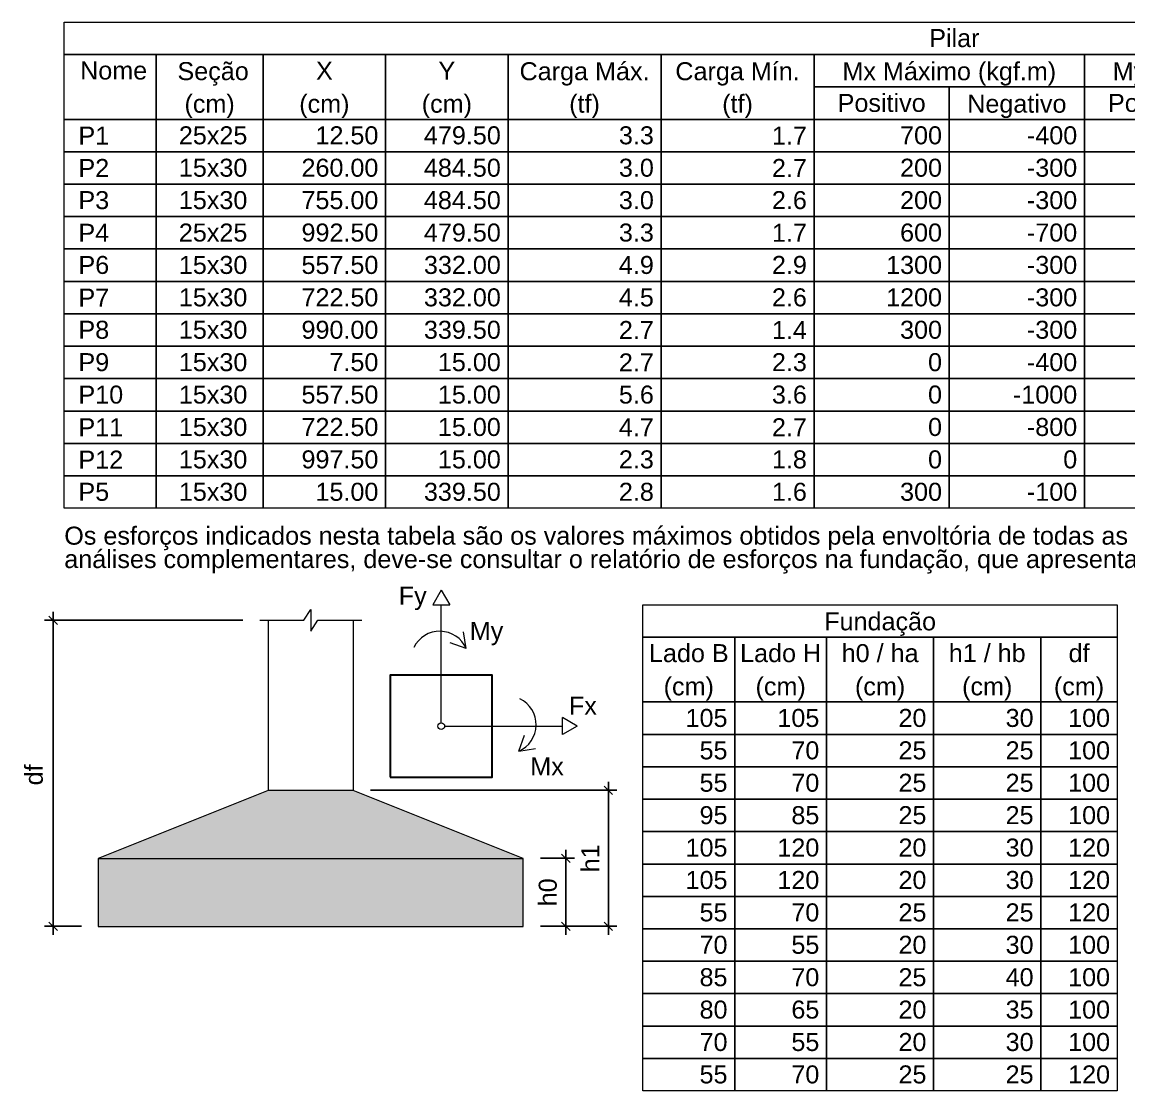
# Model space of a CAD drawing. Header units: inches. Extents: x -52 to 802, y -168 to 85.
# Drawn here: x 51.26 to 64.28, y 50.47 to 63.05 of the extents above; entities that cross this region are included whole.
import ezdxf

# ---------------------------------------------------------------- set-up
doc = ezdxf.new("R2010")
doc.units = ezdxf.units.IN
doc.header["$MEASUREMENT"] = 0
for name, color, linetype, lineweight in [('LC-Cotas', 7, 'Continuous', 5), ('LC-Hachuras das sapatas', 43, 'Continuous', 5), ('LC-Seção das fundações', 7, 'Continuous', 5), ('LC-Seção dos pilares', 4, 'Continuous', 30), ('LC-Tabelas', 1, 'Continuous', 20), ('LC-Textos', 3, 'Continuous', 20), ('LC-Textos das tabelas', 5, 'Continuous', 5)]:
    doc.layers.add(name, color=color, linetype=linetype, lineweight=lineweight)
doc.styles.add('Arial', font='arial.ttf')
doc.styles.get("Standard").update_dxf_attribs({"font": 'arial.ttf'})
doc.dimstyles.new('UM_1.000000', dxfattribs={"dimtxt": 0.18, "dimasz": 0.1, "dimexe": 0.1, "dimexo": 0.2, "dimgap": 0, "dimtad": 1, "dimtih": 1, "dimtoh": 1, "dimdec": 1, "dimzin": 0, "dimdsep": 46, "dimtxsty": 'Standard', "dimcen": 0.09, "dimdle": 0.1, "dimadec": 1, "dimazin": 2, "dimtfac": 1, "dimtdec": 4, "dimtofl": 0, "dimtmove": 0, "dimatfit": 3, "dimfxl": 1, "dimtolj": 1, "dimarcsym": 0})

# ---------------------------------------------------------------- blocks, each defined once
blk = doc.blocks.new('_Oblique')
at = {"color": 0, "linetype": 'ByBlock', "lineweight": -2}
blk.add_line((-0.5, -0.5), (0.5, 0.5), dxfattribs=at)
blk = doc.blocks.new('*D268')
at = {"layer": 'Defpoints', "color": 0, "transparency": 16777216}
for p in [(51.625, 56.009), (54.057, 56.009), (52.157, 52.409)]:
    blk.add_point(p, dxfattribs=at)
at = {"layer": 'LC-Cotas', "color": 0, "lineweight": -2, "transparency": 16777216}
for p, q in [((53.857, 56.009), (51.525, 56.009)), ((51.625, 52.309), (51.625, 56.109)), ((51.957, 52.409), (51.525, 52.409))]:
    blk.add_line(p, q, dxfattribs=at)
at = {"layer": 'LC-Cotas', "color": 0, "lineweight": -2, "transparency": 16777216, "xscale": 0.1, "yscale": 0.1, "zscale": 0.1}
for p, rotation in [((51.625, 56.009), 90), ((51.625, 52.409), 270)]:
    blk.add_blockref('_Oblique', p, dxfattribs=dict(at, rotation=rotation))
at = {"layer": 'LC-Cotas', "transparency": 16777216, "insert": (51.399, 54.19), "char_height": 0.2118, "attachment_point": 5, "rotation": 90, "style": 'Arial'}
blk.add_mtext('\\A1;df', dxfattribs=at)
blk = doc.blocks.new('*D269')
at = {"layer": 'Defpoints', "color": 0, "transparency": 16777216}
for p in [(57.157, 53.209), (57.657, 53.209), (57.157, 52.409)]:
    blk.add_point(p, dxfattribs=at)
at = {"layer": 'LC-Cotas', "color": 0, "lineweight": -2, "transparency": 16777216}
for p, q in [((57.657, 52.309), (57.657, 53.309)), ((57.357, 53.209), (57.757, 53.209)), ((57.357, 52.409), (57.757, 52.409))]:
    blk.add_line(p, q, dxfattribs=at)
at = {"layer": 'LC-Cotas', "color": 0, "lineweight": -2, "transparency": 16777216, "xscale": 0.1, "yscale": 0.1, "zscale": 0.1}
for p, rotation in [((57.657, 53.209), 90), ((57.657, 52.409), 270)]:
    blk.add_blockref('_Oblique', p, dxfattribs=dict(at, rotation=rotation))
at = {"layer": 'LC-Cotas', "transparency": 16777216, "insert": (57.445, 52.809), "char_height": 0.2118, "attachment_point": 5, "rotation": 90, "style": 'Arial'}
blk.add_mtext('\\A1;h0', dxfattribs=at)
blk = doc.blocks.new('*D270')
at = {"layer": 'Defpoints', "color": 0, "transparency": 16777216}
for p in [(55.157, 54.009), (58.157, 54.009), (57.157, 52.409)]:
    blk.add_point(p, dxfattribs=at)
at = {"layer": 'LC-Cotas', "color": 0, "lineweight": -2, "transparency": 16777216}
for p, q in [((58.157, 52.309), (58.157, 54.109)), ((55.357, 54.009), (58.257, 54.009)), ((57.357, 52.409), (58.257, 52.409))]:
    blk.add_line(p, q, dxfattribs=at)
at = {"layer": 'LC-Cotas', "color": 0, "lineweight": -2, "transparency": 16777216, "xscale": 0.1, "yscale": 0.1, "zscale": 0.1}
for p, rotation in [((58.157, 54.009), 90), ((58.157, 52.409), 270)]:
    blk.add_blockref('_Oblique', p, dxfattribs=dict(at, rotation=rotation))
at = {"layer": 'LC-Cotas', "transparency": 16777216, "insert": (57.945, 53.209), "char_height": 0.2118, "attachment_point": 5, "rotation": 90, "style": 'Arial'}
blk.add_mtext('\\A1;h1', dxfattribs=at)

msp = doc.modelspace()

# ---------------------------------------------------------------- hatches: boundary and pattern name
at = {"layer": 'LC-Hachuras das sapatas', "linetype": 'Continuous'}
msp.add_hatch(color=256, dxfattribs=at).paths.add_polyline_path([(52.1566, 52.4086), (57.1566, 52.4086), (57.1566, 53.2086), (55.1566, 54.0086), (54.1566, 54.0086), (52.1566, 53.2086), (52.1566, 52.4086)])

# ---------------------------------------------------------------- linework, layer by layer
at = {"layer": 'LC-Cotas'}
for p, q in [((56.1905, 56.3635), (56.0905, 56.1905)), ((56.1905, 56.3635), (56.2905, 56.1905)), ((56.0905, 56.1905), (56.2905, 56.1905)), ((56.1905, 55.3635), (56.1905, 56.1905)), ((56.4855, 55.6765), (56.4515, 55.8735)), ((56.4855, 55.6765), (56.2975, 55.7445)), ((56.1905, 54.8035), (56.1905, 55.3635)), ((57.7905, 54.7635), (57.6175, 54.8635)), ((57.6175, 54.6635), (57.6175, 54.8635)), ((56.2305, 54.7635), (56.7905, 54.7635)), ((56.7905, 54.7635), (57.6175, 54.7635)), ((57.7905, 54.7635), (57.6175, 54.6635)), ((57.1035, 54.4685), (57.1715, 54.6565)), ((57.1035, 54.4685), (57.3005, 54.5025))]:
    msp.add_line(p, q, dxfattribs=at)
msp.add_circle((56.1905, 54.7635), 0.04, dxfattribs=at)
for centre, start, end in [((56.1735, 55.5385), 23.81409, 153.81711), ((56.9655, 54.7805), 293.81409, 63.81711)]:
    msp.add_arc(centre, 0.341, start, end, dxfattribs=at)
at = {"layer": 'LC-Seção das fundações'}
for p, q in [((54.1566, 56.0086), (54.1566, 54.0086)), ((55.1566, 56.0086), (55.1566, 54.0086)), ((52.1566, 53.2086), (57.1566, 53.2086))]:
    msp.add_line(p, q, dxfattribs=at)
msp.add_lwpolyline([(54.0566, 56.0086), (54.5726, 56.0086), (54.6566, 56.1346), (54.6566, 55.8826), (54.7406, 56.0086), (55.2566, 56.0086)], dxfattribs=at)
msp.add_lwpolyline([(52.1566, 52.4086), (57.1566, 52.4086), (57.1566, 53.2086), (55.1566, 54.0086), (54.1566, 54.0086), (52.1566, 53.2086), (52.1566, 52.4086)], close=True, dxfattribs=at)
at = {"layer": 'LC-Seção dos pilares'}
msp.add_lwpolyline([(55.5905, 54.1635), (56.7905, 54.1635), (56.7905, 55.3635), (55.5905, 55.3635), (55.5905, 54.1635)], close=True, dxfattribs=at)
at = {"layer": 'LC-Tabelas'}
for points in [[(51.7557, 62.6645), (51.7557, 63.0457), (72.6991, 63.0457), (72.6991, 62.6645), (51.7557, 62.6645)], [(51.7557, 61.902), (51.7557, 62.6645), (52.8359, 62.6645), (52.8359, 61.902), (51.7557, 61.902)], [(52.8359, 61.902), (52.8359, 62.6645), (54.0961, 62.6645), (54.0961, 61.902), (52.8359, 61.902)], [(54.0961, 61.902), (54.0961, 62.6645), (55.5364, 62.6645), (55.5364, 61.902), (54.0961, 61.902)], [(55.5364, 61.902), (55.5364, 62.6645), (56.9766, 62.6645), (56.9766, 61.902), (55.5364, 61.902)], [(56.9766, 61.902), (56.9766, 62.6645), (58.7769, 62.6645), (58.7769, 61.902), (56.9766, 61.902)], [(58.7769, 61.902), (58.7769, 62.6645), (60.5772, 62.6645), (60.5772, 61.902), (58.7769, 61.902)], [(60.5772, 62.2832), (60.5772, 62.6645), (63.7577, 62.6645), (63.7577, 62.2832), (60.5772, 62.2832)], [(63.7577, 62.2832), (63.7577, 62.6645), (66.9382, 62.6645), (66.9382, 62.2832), (63.7577, 62.2832)], [(60.5772, 61.902), (60.5772, 62.2832), (62.1674, 62.2832), (62.1674, 61.902), (60.5772, 61.902)], [(62.1674, 61.902), (62.1674, 62.2832), (63.7577, 62.2832), (63.7577, 61.902), (62.1674, 61.902)], [(63.7577, 61.902), (63.7577, 62.2832), (65.3479, 62.2832), (65.3479, 61.902), (63.7577, 61.902)], [(51.7557, 61.5207), (51.7557, 61.902), (52.8359, 61.902), (52.8359, 61.5207), (51.7557, 61.5207)], [(52.8359, 61.5207), (52.8359, 61.902), (54.0961, 61.902), (54.0961, 61.5207), (52.8359, 61.5207)], [(54.0961, 61.5207), (54.0961, 61.902), (55.5364, 61.902), (55.5364, 61.5207), (54.0961, 61.5207)], [(55.5364, 61.5207), (55.5364, 61.902), (56.9766, 61.902), (56.9766, 61.5207), (55.5364, 61.5207)], [(56.9766, 61.5207), (56.9766, 61.902), (58.7769, 61.902), (58.7769, 61.5207), (56.9766, 61.5207)], [(58.7769, 61.5207), (58.7769, 61.902), (60.5772, 61.902), (60.5772, 61.5207), (58.7769, 61.5207)], [(60.5772, 61.5207), (60.5772, 61.902), (62.1674, 61.902), (62.1674, 61.5207), (60.5772, 61.5207)], [(62.1674, 61.5207), (62.1674, 61.902), (63.7577, 61.902), (63.7577, 61.5207), (62.1674, 61.5207)], [(63.7577, 61.5207), (63.7577, 61.902), (65.3479, 61.902), (65.3479, 61.5207), (63.7577, 61.5207)], [(51.7557, 61.1395), (51.7557, 61.5207), (52.8359, 61.5207), (52.8359, 61.1395), (51.7557, 61.1395)], [(52.8359, 61.1395), (52.8359, 61.5207), (54.0961, 61.5207), (54.0961, 61.1395), (52.8359, 61.1395)], [(54.0961, 61.1395), (54.0961, 61.5207), (55.5364, 61.5207), (55.5364, 61.1395), (54.0961, 61.1395)], [(55.5364, 61.1395), (55.5364, 61.5207), (56.9766, 61.5207), (56.9766, 61.1395), (55.5364, 61.1395)], [(56.9766, 61.1395), (56.9766, 61.5207), (58.7769, 61.5207), (58.7769, 61.1395), (56.9766, 61.1395)], [(58.7769, 61.1395), (58.7769, 61.5207), (60.5772, 61.5207), (60.5772, 61.1395), (58.7769, 61.1395)], [(60.5772, 61.1395), (60.5772, 61.5207), (62.1674, 61.5207), (62.1674, 61.1395), (60.5772, 61.1395)], [(62.1674, 61.1395), (62.1674, 61.5207), (63.7577, 61.5207), (63.7577, 61.1395), (62.1674, 61.1395)], [(63.7577, 61.1395), (63.7577, 61.5207), (65.3479, 61.5207), (65.3479, 61.1395), (63.7577, 61.1395)], [(51.7557, 60.7583), (51.7557, 61.1395), (52.8359, 61.1395), (52.8359, 60.7583), (51.7557, 60.7583)], [(52.8359, 60.7583), (52.8359, 61.1395), (54.0961, 61.1395), (54.0961, 60.7583), (52.8359, 60.7583)], [(54.0961, 60.7583), (54.0961, 61.1395), (55.5364, 61.1395), (55.5364, 60.7583), (54.0961, 60.7583)], [(55.5364, 60.7583), (55.5364, 61.1395), (56.9766, 61.1395), (56.9766, 60.7583), (55.5364, 60.7583)], [(56.9766, 60.7583), (56.9766, 61.1395), (58.7769, 61.1395), (58.7769, 60.7583), (56.9766, 60.7583)], [(58.7769, 60.7583), (58.7769, 61.1395), (60.5772, 61.1395), (60.5772, 60.7583), (58.7769, 60.7583)], [(60.5772, 60.7583), (60.5772, 61.1395), (62.1674, 61.1395), (62.1674, 60.7583), (60.5772, 60.7583)], [(62.1674, 60.7583), (62.1674, 61.1395), (63.7577, 61.1395), (63.7577, 60.7583), (62.1674, 60.7583)], [(63.7577, 60.7583), (63.7577, 61.1395), (65.3479, 61.1395), (65.3479, 60.7583), (63.7577, 60.7583)], [(51.7557, 60.377), (51.7557, 60.7583), (52.8359, 60.7583), (52.8359, 60.377), (51.7557, 60.377)], [(52.8359, 60.377), (52.8359, 60.7583), (54.0961, 60.7583), (54.0961, 60.377), (52.8359, 60.377)], [(54.0961, 60.377), (54.0961, 60.7583), (55.5364, 60.7583), (55.5364, 60.377), (54.0961, 60.377)], [(55.5364, 60.377), (55.5364, 60.7583), (56.9766, 60.7583), (56.9766, 60.377), (55.5364, 60.377)], [(56.9766, 60.377), (56.9766, 60.7583), (58.7769, 60.7583), (58.7769, 60.377), (56.9766, 60.377)], [(58.7769, 60.377), (58.7769, 60.7583), (60.5772, 60.7583), (60.5772, 60.377), (58.7769, 60.377)], [(60.5772, 60.377), (60.5772, 60.7583), (62.1674, 60.7583), (62.1674, 60.377), (60.5772, 60.377)], [(62.1674, 60.377), (62.1674, 60.7583), (63.7577, 60.7583), (63.7577, 60.377), (62.1674, 60.377)], [(63.7577, 60.377), (63.7577, 60.7583), (65.3479, 60.7583), (65.3479, 60.377), (63.7577, 60.377)], [(51.7557, 59.9958), (51.7557, 60.377), (52.8359, 60.377), (52.8359, 59.9958), (51.7557, 59.9958)], [(52.8359, 59.9958), (52.8359, 60.377), (54.0961, 60.377), (54.0961, 59.9958), (52.8359, 59.9958)], [(54.0961, 59.9958), (54.0961, 60.377), (55.5364, 60.377), (55.5364, 59.9958), (54.0961, 59.9958)], [(55.5364, 59.9958), (55.5364, 60.377), (56.9766, 60.377), (56.9766, 59.9958), (55.5364, 59.9958)], [(56.9766, 59.9958), (56.9766, 60.377), (58.7769, 60.377), (58.7769, 59.9958), (56.9766, 59.9958)], [(58.7769, 59.9958), (58.7769, 60.377), (60.5772, 60.377), (60.5772, 59.9958), (58.7769, 59.9958)], [(60.5772, 59.9958), (60.5772, 60.377), (62.1674, 60.377), (62.1674, 59.9958), (60.5772, 59.9958)], [(62.1674, 59.9958), (62.1674, 60.377), (63.7577, 60.377), (63.7577, 59.9958), (62.1674, 59.9958)], [(63.7577, 59.9958), (63.7577, 60.377), (65.3479, 60.377), (65.3479, 59.9958), (63.7577, 59.9958)], [(51.7557, 59.6145), (51.7557, 59.9958), (52.8359, 59.9958), (52.8359, 59.6145), (51.7557, 59.6145)], [(52.8359, 59.6145), (52.8359, 59.9958), (54.0961, 59.9958), (54.0961, 59.6145), (52.8359, 59.6145)], [(54.0961, 59.6145), (54.0961, 59.9958), (55.5364, 59.9958), (55.5364, 59.6145), (54.0961, 59.6145)], [(55.5364, 59.6145), (55.5364, 59.9958), (56.9766, 59.9958), (56.9766, 59.6145), (55.5364, 59.6145)], [(56.9766, 59.6145), (56.9766, 59.9958), (58.7769, 59.9958), (58.7769, 59.6145), (56.9766, 59.6145)], [(58.7769, 59.6145), (58.7769, 59.9958), (60.5772, 59.9958), (60.5772, 59.6145), (58.7769, 59.6145)], [(60.5772, 59.6145), (60.5772, 59.9958), (62.1674, 59.9958), (62.1674, 59.6145), (60.5772, 59.6145)], [(62.1674, 59.6145), (62.1674, 59.9958), (63.7577, 59.9958), (63.7577, 59.6145), (62.1674, 59.6145)], [(63.7577, 59.6145), (63.7577, 59.9958), (65.3479, 59.9958), (65.3479, 59.6145), (63.7577, 59.6145)], [(51.7557, 59.2333), (51.7557, 59.6145), (52.8359, 59.6145), (52.8359, 59.2333), (51.7557, 59.2333)], [(52.8359, 59.2333), (52.8359, 59.6145), (54.0961, 59.6145), (54.0961, 59.2333), (52.8359, 59.2333)], [(54.0961, 59.2333), (54.0961, 59.6145), (55.5364, 59.6145), (55.5364, 59.2333), (54.0961, 59.2333)], [(55.5364, 59.2333), (55.5364, 59.6145), (56.9766, 59.6145), (56.9766, 59.2333), (55.5364, 59.2333)], [(56.9766, 59.2333), (56.9766, 59.6145), (58.7769, 59.6145), (58.7769, 59.2333), (56.9766, 59.2333)], [(58.7769, 59.2333), (58.7769, 59.6145), (60.5772, 59.6145), (60.5772, 59.2333), (58.7769, 59.2333)], [(60.5772, 59.2333), (60.5772, 59.6145), (62.1674, 59.6145), (62.1674, 59.2333), (60.5772, 59.2333)], [(62.1674, 59.2333), (62.1674, 59.6145), (63.7577, 59.6145), (63.7577, 59.2333), (62.1674, 59.2333)], [(63.7577, 59.2333), (63.7577, 59.6145), (65.3479, 59.6145), (65.3479, 59.2333), (63.7577, 59.2333)], [(51.7557, 58.8521), (51.7557, 59.2333), (52.8359, 59.2333), (52.8359, 58.8521), (51.7557, 58.8521)], [(52.8359, 58.8521), (52.8359, 59.2333), (54.0961, 59.2333), (54.0961, 58.8521), (52.8359, 58.8521)], [(54.0961, 58.8521), (54.0961, 59.2333), (55.5364, 59.2333), (55.5364, 58.8521), (54.0961, 58.8521)], [(55.5364, 58.8521), (55.5364, 59.2333), (56.9766, 59.2333), (56.9766, 58.8521), (55.5364, 58.8521)], [(56.9766, 58.8521), (56.9766, 59.2333), (58.7769, 59.2333), (58.7769, 58.8521), (56.9766, 58.8521)], [(58.7769, 58.8521), (58.7769, 59.2333), (60.5772, 59.2333), (60.5772, 58.8521), (58.7769, 58.8521)], [(60.5772, 58.8521), (60.5772, 59.2333), (62.1674, 59.2333), (62.1674, 58.8521), (60.5772, 58.8521)], [(62.1674, 58.8521), (62.1674, 59.2333), (63.7577, 59.2333), (63.7577, 58.8521), (62.1674, 58.8521)], [(63.7577, 58.8521), (63.7577, 59.2333), (65.3479, 59.2333), (65.3479, 58.8521), (63.7577, 58.8521)], [(51.7557, 58.4708), (51.7557, 58.8521), (52.8359, 58.8521), (52.8359, 58.4708), (51.7557, 58.4708)], [(52.8359, 58.4708), (52.8359, 58.8521), (54.0961, 58.8521), (54.0961, 58.4708), (52.8359, 58.4708)], [(54.0961, 58.4708), (54.0961, 58.8521), (55.5364, 58.8521), (55.5364, 58.4708), (54.0961, 58.4708)], [(55.5364, 58.4708), (55.5364, 58.8521), (56.9766, 58.8521), (56.9766, 58.4708), (55.5364, 58.4708)], [(56.9766, 58.4708), (56.9766, 58.8521), (58.7769, 58.8521), (58.7769, 58.4708), (56.9766, 58.4708)], [(58.7769, 58.4708), (58.7769, 58.8521), (60.5772, 58.8521), (60.5772, 58.4708), (58.7769, 58.4708)], [(60.5772, 58.4708), (60.5772, 58.8521), (62.1674, 58.8521), (62.1674, 58.4708), (60.5772, 58.4708)], [(62.1674, 58.4708), (62.1674, 58.8521), (63.7577, 58.8521), (63.7577, 58.4708), (62.1674, 58.4708)], [(63.7577, 58.4708), (63.7577, 58.8521), (65.3479, 58.8521), (65.3479, 58.4708), (63.7577, 58.4708)], [(51.7557, 58.0896), (51.7557, 58.4708), (52.8359, 58.4708), (52.8359, 58.0896), (51.7557, 58.0896)], [(52.8359, 58.0896), (52.8359, 58.4708), (54.0961, 58.4708), (54.0961, 58.0896), (52.8359, 58.0896)], [(54.0961, 58.0896), (54.0961, 58.4708), (55.5364, 58.4708), (55.5364, 58.0896), (54.0961, 58.0896)], [(55.5364, 58.0896), (55.5364, 58.4708), (56.9766, 58.4708), (56.9766, 58.0896), (55.5364, 58.0896)], [(56.9766, 58.0896), (56.9766, 58.4708), (58.7769, 58.4708), (58.7769, 58.0896), (56.9766, 58.0896)], [(58.7769, 58.0896), (58.7769, 58.4708), (60.5772, 58.4708), (60.5772, 58.0896), (58.7769, 58.0896)], [(60.5772, 58.0896), (60.5772, 58.4708), (62.1674, 58.4708), (62.1674, 58.0896), (60.5772, 58.0896)], [(62.1674, 58.0896), (62.1674, 58.4708), (63.7577, 58.4708), (63.7577, 58.0896), (62.1674, 58.0896)], [(63.7577, 58.0896), (63.7577, 58.4708), (65.3479, 58.4708), (65.3479, 58.0896), (63.7577, 58.0896)], [(51.7557, 57.7083), (51.7557, 58.0896), (52.8359, 58.0896), (52.8359, 57.7083), (51.7557, 57.7083)], [(52.8359, 57.7083), (52.8359, 58.0896), (54.0961, 58.0896), (54.0961, 57.7083), (52.8359, 57.7083)], [(54.0961, 57.7083), (54.0961, 58.0896), (55.5364, 58.0896), (55.5364, 57.7083), (54.0961, 57.7083)], [(55.5364, 57.7083), (55.5364, 58.0896), (56.9766, 58.0896), (56.9766, 57.7083), (55.5364, 57.7083)], [(56.9766, 57.7083), (56.9766, 58.0896), (58.7769, 58.0896), (58.7769, 57.7083), (56.9766, 57.7083)], [(58.7769, 57.7083), (58.7769, 58.0896), (60.5772, 58.0896), (60.5772, 57.7083), (58.7769, 57.7083)], [(60.5772, 57.7083), (60.5772, 58.0896), (62.1674, 58.0896), (62.1674, 57.7083), (60.5772, 57.7083)], [(62.1674, 57.7083), (62.1674, 58.0896), (63.7577, 58.0896), (63.7577, 57.7083), (62.1674, 57.7083)], [(63.7577, 57.7083), (63.7577, 58.0896), (65.3479, 58.0896), (65.3479, 57.7083), (63.7577, 57.7083)], [(51.7557, 57.3271), (51.7557, 57.7083), (52.8359, 57.7083), (52.8359, 57.3271), (51.7557, 57.3271)], [(52.8359, 57.3271), (52.8359, 57.7083), (54.0961, 57.7083), (54.0961, 57.3271), (52.8359, 57.3271)], [(54.0961, 57.3271), (54.0961, 57.7083), (55.5364, 57.7083), (55.5364, 57.3271), (54.0961, 57.3271)], [(55.5364, 57.3271), (55.5364, 57.7083), (56.9766, 57.7083), (56.9766, 57.3271), (55.5364, 57.3271)], [(56.9766, 57.3271), (56.9766, 57.7083), (58.7769, 57.7083), (58.7769, 57.3271), (56.9766, 57.3271)], [(58.7769, 57.3271), (58.7769, 57.7083), (60.5772, 57.7083), (60.5772, 57.3271), (58.7769, 57.3271)], [(60.5772, 57.3271), (60.5772, 57.7083), (62.1674, 57.7083), (62.1674, 57.3271), (60.5772, 57.3271)], [(62.1674, 57.3271), (62.1674, 57.7083), (63.7577, 57.7083), (63.7577, 57.3271), (62.1674, 57.3271)], [(63.7577, 57.3271), (63.7577, 57.7083), (65.3479, 57.7083), (65.3479, 57.3271), (63.7577, 57.3271)], [(58.5635, 55.8105), (58.5635, 56.1918), (64.1444, 56.1918), (64.1444, 55.8105), (58.5635, 55.8105)], [(58.5635, 55.0481), (58.5635, 55.8105), (59.6437, 55.8105), (59.6437, 55.0481), (58.5635, 55.0481)], [(59.6437, 55.0481), (59.6437, 55.8105), (60.7238, 55.8105), (60.7238, 55.0481), (59.6437, 55.0481)], [(60.7238, 55.0481), (60.7238, 55.8105), (61.9841, 55.8105), (61.9841, 55.0481), (60.7238, 55.0481)], [(61.9841, 55.0481), (61.9841, 55.8105), (63.2443, 55.8105), (63.2443, 55.0481), (61.9841, 55.0481)], [(63.2443, 55.0481), (63.2443, 55.8105), (64.1444, 55.8105), (64.1444, 55.0481), (63.2443, 55.0481)], [(58.5635, 54.6668), (58.5635, 55.0481), (59.6437, 55.0481), (59.6437, 54.6668), (58.5635, 54.6668)], [(59.6437, 54.6668), (59.6437, 55.0481), (60.7238, 55.0481), (60.7238, 54.6668), (59.6437, 54.6668)], [(60.7238, 54.6668), (60.7238, 55.0481), (61.9841, 55.0481), (61.9841, 54.6668), (60.7238, 54.6668)], [(61.9841, 54.6668), (61.9841, 55.0481), (63.2443, 55.0481), (63.2443, 54.6668), (61.9841, 54.6668)], [(63.2443, 54.6668), (63.2443, 55.0481), (64.1444, 55.0481), (64.1444, 54.6668), (63.2443, 54.6668)], [(58.5635, 54.2856), (58.5635, 54.6668), (59.6437, 54.6668), (59.6437, 54.2856), (58.5635, 54.2856)], [(59.6437, 54.2856), (59.6437, 54.6668), (60.7238, 54.6668), (60.7238, 54.2856), (59.6437, 54.2856)], [(60.7238, 54.2856), (60.7238, 54.6668), (61.9841, 54.6668), (61.9841, 54.2856), (60.7238, 54.2856)], [(61.9841, 54.2856), (61.9841, 54.6668), (63.2443, 54.6668), (63.2443, 54.2856), (61.9841, 54.2856)], [(63.2443, 54.2856), (63.2443, 54.6668), (64.1444, 54.6668), (64.1444, 54.2856), (63.2443, 54.2856)], [(58.5635, 53.9043), (58.5635, 54.2856), (59.6437, 54.2856), (59.6437, 53.9043), (58.5635, 53.9043)], [(59.6437, 53.9043), (59.6437, 54.2856), (60.7238, 54.2856), (60.7238, 53.9043), (59.6437, 53.9043)], [(60.7238, 53.9043), (60.7238, 54.2856), (61.9841, 54.2856), (61.9841, 53.9043), (60.7238, 53.9043)], [(61.9841, 53.9043), (61.9841, 54.2856), (63.2443, 54.2856), (63.2443, 53.9043), (61.9841, 53.9043)], [(63.2443, 53.9043), (63.2443, 54.2856), (64.1444, 54.2856), (64.1444, 53.9043), (63.2443, 53.9043)], [(58.5635, 53.5231), (58.5635, 53.9043), (59.6437, 53.9043), (59.6437, 53.5231), (58.5635, 53.5231)], [(59.6437, 53.5231), (59.6437, 53.9043), (60.7238, 53.9043), (60.7238, 53.5231), (59.6437, 53.5231)], [(60.7238, 53.5231), (60.7238, 53.9043), (61.9841, 53.9043), (61.9841, 53.5231), (60.7238, 53.5231)], [(61.9841, 53.5231), (61.9841, 53.9043), (63.2443, 53.9043), (63.2443, 53.5231), (61.9841, 53.5231)], [(63.2443, 53.5231), (63.2443, 53.9043), (64.1444, 53.9043), (64.1444, 53.5231), (63.2443, 53.5231)], [(58.5635, 53.1419), (58.5635, 53.5231), (59.6437, 53.5231), (59.6437, 53.1419), (58.5635, 53.1419)], [(59.6437, 53.1419), (59.6437, 53.5231), (60.7238, 53.5231), (60.7238, 53.1419), (59.6437, 53.1419)], [(60.7238, 53.1419), (60.7238, 53.5231), (61.9841, 53.5231), (61.9841, 53.1419), (60.7238, 53.1419)], [(61.9841, 53.1419), (61.9841, 53.5231), (63.2443, 53.5231), (63.2443, 53.1419), (61.9841, 53.1419)], [(63.2443, 53.1419), (63.2443, 53.5231), (64.1444, 53.5231), (64.1444, 53.1419), (63.2443, 53.1419)], [(58.5635, 52.7606), (58.5635, 53.1419), (59.6437, 53.1419), (59.6437, 52.7606), (58.5635, 52.7606)], [(59.6437, 52.7606), (59.6437, 53.1419), (60.7238, 53.1419), (60.7238, 52.7606), (59.6437, 52.7606)], [(60.7238, 52.7606), (60.7238, 53.1419), (61.9841, 53.1419), (61.9841, 52.7606), (60.7238, 52.7606)], [(61.9841, 52.7606), (61.9841, 53.1419), (63.2443, 53.1419), (63.2443, 52.7606), (61.9841, 52.7606)], [(63.2443, 52.7606), (63.2443, 53.1419), (64.1444, 53.1419), (64.1444, 52.7606), (63.2443, 52.7606)], [(58.5635, 52.3794), (58.5635, 52.7606), (59.6437, 52.7606), (59.6437, 52.3794), (58.5635, 52.3794)], [(59.6437, 52.3794), (59.6437, 52.7606), (60.7238, 52.7606), (60.7238, 52.3794), (59.6437, 52.3794)], [(60.7238, 52.3794), (60.7238, 52.7606), (61.9841, 52.7606), (61.9841, 52.3794), (60.7238, 52.3794)], [(61.9841, 52.3794), (61.9841, 52.7606), (63.2443, 52.7606), (63.2443, 52.3794), (61.9841, 52.3794)], [(63.2443, 52.3794), (63.2443, 52.7606), (64.1444, 52.7606), (64.1444, 52.3794), (63.2443, 52.3794)], [(58.5635, 51.9981), (58.5635, 52.3794), (59.6437, 52.3794), (59.6437, 51.9981), (58.5635, 51.9981)], [(59.6437, 51.9981), (59.6437, 52.3794), (60.7238, 52.3794), (60.7238, 51.9981), (59.6437, 51.9981)], [(60.7238, 51.9981), (60.7238, 52.3794), (61.9841, 52.3794), (61.9841, 51.9981), (60.7238, 51.9981)], [(61.9841, 51.9981), (61.9841, 52.3794), (63.2443, 52.3794), (63.2443, 51.9981), (61.9841, 51.9981)], [(63.2443, 51.9981), (63.2443, 52.3794), (64.1444, 52.3794), (64.1444, 51.9981), (63.2443, 51.9981)], [(58.5635, 51.6169), (58.5635, 51.9981), (59.6437, 51.9981), (59.6437, 51.6169), (58.5635, 51.6169)], [(59.6437, 51.6169), (59.6437, 51.9981), (60.7238, 51.9981), (60.7238, 51.6169), (59.6437, 51.6169)], [(60.7238, 51.6169), (60.7238, 51.9981), (61.9841, 51.9981), (61.9841, 51.6169), (60.7238, 51.6169)], [(61.9841, 51.6169), (61.9841, 51.9981), (63.2443, 51.9981), (63.2443, 51.6169), (61.9841, 51.6169)], [(63.2443, 51.6169), (63.2443, 51.9981), (64.1444, 51.9981), (64.1444, 51.6169), (63.2443, 51.6169)], [(58.5635, 51.2357), (58.5635, 51.6169), (59.6437, 51.6169), (59.6437, 51.2357), (58.5635, 51.2357)], [(59.6437, 51.2357), (59.6437, 51.6169), (60.7238, 51.6169), (60.7238, 51.2357), (59.6437, 51.2357)], [(60.7238, 51.2357), (60.7238, 51.6169), (61.9841, 51.6169), (61.9841, 51.2357), (60.7238, 51.2357)], [(61.9841, 51.2357), (61.9841, 51.6169), (63.2443, 51.6169), (63.2443, 51.2357), (61.9841, 51.2357)], [(63.2443, 51.2357), (63.2443, 51.6169), (64.1444, 51.6169), (64.1444, 51.2357), (63.2443, 51.2357)], [(58.5635, 50.8544), (58.5635, 51.2357), (59.6437, 51.2357), (59.6437, 50.8544), (58.5635, 50.8544)], [(59.6437, 50.8544), (59.6437, 51.2357), (60.7238, 51.2357), (60.7238, 50.8544), (59.6437, 50.8544)], [(60.7238, 50.8544), (60.7238, 51.2357), (61.9841, 51.2357), (61.9841, 50.8544), (60.7238, 50.8544)], [(61.9841, 50.8544), (61.9841, 51.2357), (63.2443, 51.2357), (63.2443, 50.8544), (61.9841, 50.8544)], [(63.2443, 50.8544), (63.2443, 51.2357), (64.1444, 51.2357), (64.1444, 50.8544), (63.2443, 50.8544)], [(58.5635, 50.4732), (58.5635, 50.8544), (59.6437, 50.8544), (59.6437, 50.4732), (58.5635, 50.4732)], [(59.6437, 50.4732), (59.6437, 50.8544), (60.7238, 50.8544), (60.7238, 50.4732), (59.6437, 50.4732)], [(60.7238, 50.4732), (60.7238, 50.8544), (61.9841, 50.8544), (61.9841, 50.4732), (60.7238, 50.4732)], [(61.9841, 50.4732), (61.9841, 50.8544), (63.2443, 50.8544), (63.2443, 50.4732), (61.9841, 50.4732)], [(63.2443, 50.4732), (63.2443, 50.8544), (64.1444, 50.8544), (64.1444, 50.4732), (63.2443, 50.4732)]]:
    msp.add_lwpolyline(points, close=True, dxfattribs=at)

# ---------------------------------------------------------------- texts
at = {"layer": 'LC-Textos', "linetype": 'Continuous', "char_height": 0.2118, "attachment_point": 7, "line_spacing_factor": 0.798, "style": 'Arial'}
for s, insert, width in [('Fy', (55.6912, 56.1285), 0.658269), ('My', (56.5262, 55.7145), 0.791077), ('Fx', (57.6935, 54.8985), 0.652495), ('Mx', (57.2385, 54.1845), 0.785303)]:
    msp.add_mtext(s, dxfattribs=dict(at, insert=insert, width=width))
at = {"layer": 'LC-Textos das tabelas', "linetype": 'Continuous', "char_height": 0.2118, "line_spacing_factor": 0.798, "style": 'Arial'}
for s, insert, width, attachment_point in [('Pilar', (62.2274, 62.7492), 1.186844, 8), (' Nome ', (52.2958, 62.3679), 1.912219, 8), (' Seção ', (53.4658, 62.2984), 2.011871, 8), ('X', (54.8162, 62.3679), 0.395711, 8), ('Y', (56.2565, 62.3679), 0.395711, 8), ('Carga Máx.', (57.8768, 62.2984), 3.066328, 8), ('Carga Mín.', (59.6768, 62.2984), 2.934521, 8), ('Mx Máximo (kgf.m)', (62.1678, 62.2984), 5.042857, 8), ('My Máximo (kgf.m)', (65.3478, 62.2984), 5.042857, 8), ('(cm)', (53.4658, 61.9164), 1.185975, 8), ('(cm)', (54.8158, 61.9164), 1.185975, 8), ('(cm)', (56.2568, 61.9164), 1.185975, 8), ('(tf)', (57.8768, 61.9164), 0.724795, 8), ('(tf)', (59.6768, 61.9164), 0.724795, 8), ('Positivo', (61.3723, 61.9867), 2.07734, 8), ('Negativo', (62.9628, 61.9164), 2.341533, 8), ('Positivo', (64.5528, 61.9867), 2.07734, 8), (' P1 ', (51.8404, 61.6055), 1.055327, 7), (' 25x25 ', (53.466, 61.6055), 1.946112, 8), (' 12.50 ', (55.4516, 61.6055), 1.814305, 9), (' 479.50 ', (56.8919, 61.6055), 2.144257, 9), (' 3.3 ', (58.6922, 61.6055), 1.154399, 9), (' 1.7 ', (60.4925, 61.6055), 1.154399, 9), (' 700 ', (62.0827, 61.6055), 1.319521, 9), (' -400 ', (63.673, 61.6055), 1.517087, 9), (' P2 ', (51.8404, 61.2242), 1.055327, 7), (' 15x30 ', (53.466, 61.2242), 1.946112, 8), (' 260.00 ', (55.4516, 61.2242), 2.144257, 9), (' 484.50 ', (56.8919, 61.2242), 2.144257, 9), (' 3.0 ', (58.6922, 61.2242), 1.154399, 9), (' 2.7 ', (60.4925, 61.2242), 1.154399, 9), (' 200 ', (62.0827, 61.2242), 1.319521, 9), (' -300 ', (63.673, 61.2242), 1.517087, 9), (' P3 ', (51.8404, 60.843), 1.055327, 7), (' 15x30 ', (53.466, 60.843), 1.946112, 8), (' 755.00 ', (55.4516, 60.843), 2.144257, 9), (' 484.50 ', (56.8919, 60.843), 2.144257, 9), (' 3.0 ', (58.6922, 60.843), 1.154399, 9), (' 2.6 ', (60.4925, 60.843), 1.154399, 9), (' 200 ', (62.0827, 60.843), 1.319521, 9), (' -300 ', (63.673, 60.843), 1.517087, 9), (' 25x25 ', (53.466, 60.4617), 1.946112, 8), (' 992.50 ', (55.4516, 60.4617), 2.144257, 9), (' 479.50 ', (56.8919, 60.4617), 2.144257, 9), (' 3.3 ', (58.6922, 60.4617), 1.154399, 9), (' 600 ', (62.0827, 60.4617), 1.319521, 9), (' -700 ', (63.673, 60.4617), 1.517087, 9), (' P4 ', (51.8404, 60.4617), 1.055327, 7), (' 1.7 ', (60.4925, 60.4617), 1.154399, 9), (' P6 ', (51.8404, 60.0805), 1.055327, 7), (' 15x30 ', (53.466, 60.0805), 1.946112, 8), (' 557.50 ', (55.4516, 60.0805), 2.144257, 9), (' 332.00 ', (56.8919, 60.0805), 2.144257, 9), (' 4.9 ', (58.6922, 60.0805), 1.154399, 9), (' 2.9 ', (60.4925, 60.0805), 1.154399, 9), (' 1300 ', (62.0827, 60.0805), 1.649473, 9), (' -300 ', (63.673, 60.0805), 1.517087, 9), (' P7 ', (51.8404, 59.6993), 1.055327, 7), (' 15x30 ', (53.466, 59.6993), 1.946112, 8), (' 722.50 ', (55.4516, 59.6993), 2.144257, 9), (' 332.00 ', (56.8919, 59.6993), 2.144257, 9), (' 4.5 ', (58.6922, 59.6993), 1.154399, 9), (' 2.6 ', (60.4925, 59.6993), 1.154399, 9), (' 1200 ', (62.0827, 59.6993), 1.649473, 9), (' -300 ', (63.673, 59.6993), 1.517087, 9), (' P8 ', (51.8404, 59.318), 1.055327, 7), (' 15x30 ', (53.466, 59.318), 1.946112, 8), (' 990.00 ', (55.4516, 59.318), 2.144257, 9), (' 339.50 ', (56.8919, 59.318), 2.144257, 9), (' 2.7 ', (58.6922, 59.318), 1.154399, 9), (' 1.4 ', (60.4925, 59.318), 1.154399, 9), (' 300 ', (62.0827, 59.318), 1.319521, 9), (' -300 ', (63.673, 59.318), 1.517087, 9), (' P9 ', (51.8404, 58.9368), 1.055327, 7), (' 15x30 ', (53.466, 58.9368), 1.946112, 8), (' 7.50 ', (55.4516, 58.9368), 1.484352, 9), (' 15.00 ', (56.8919, 58.9368), 1.814305, 9), (' 2.7 ', (58.6922, 58.9368), 1.154399, 9), (' 2.3 ', (60.4925, 58.9368), 1.154399, 9), (' 0 ', (62.0827, 58.9368), 0.659615, 9), (' -400 ', (63.673, 58.9368), 1.517087, 9), (' P10 ', (51.8404, 58.5555), 1.055327, 7), (' 15x30 ', (53.466, 58.5555), 1.946112, 8), (' 557.50 ', (55.4516, 58.5555), 2.144257, 9), (' 15.00 ', (56.8919, 58.5555), 1.814305, 9), (' 5.6 ', (58.6922, 58.5555), 1.154399, 9), (' 3.6 ', (60.4925, 58.5555), 1.154399, 9), (' 0 ', (62.0827, 58.5555), 0.659615, 9), (' -1000 ', (63.673, 58.5555), 1.847039, 9), (' P11 ', (51.8404, 58.1743), 1.385279, 7), (' 15x30 ', (53.466, 58.1743), 1.946112, 8), (' 722.50 ', (55.4516, 58.1743), 2.144257, 9), (' 15.00 ', (56.8919, 58.1743), 1.814305, 9), (' 4.7 ', (58.6922, 58.1743), 1.154399, 9), (' 2.7 ', (60.4925, 58.1743), 1.154399, 9), (' 0 ', (62.0827, 58.1743), 0.659615, 9), (' -800 ', (63.673, 58.1743), 1.517087, 9), (' P12 ', (51.8404, 57.7931), 1.385279, 7), (' 15x30 ', (53.466, 57.7931), 1.946112, 8), (' 997.50 ', (55.4516, 57.7931), 2.144257, 9), (' 15.00 ', (56.8919, 57.7931), 1.814305, 9), (' 2.3 ', (58.6922, 57.7931), 1.154399, 9), (' 1.8 ', (60.4925, 57.7931), 1.154399, 9), (' 0 ', (62.0827, 57.7931), 0.659615, 9), (' 0 ', (63.673, 57.7931), 0.659615, 9), (' P5 ', (51.8404, 57.4118), 1.451038, 7), (' 15x30 ', (53.466, 57.4118), 1.946112, 8), (' 15.00 ', (55.4516, 57.4118), 1.814305, 9), (' 339.50 ', (56.8919, 57.4118), 2.144257, 9), (' 2.8 ', (58.6922, 57.4118), 1.154399, 9), (' 1.6 ', (60.4925, 57.4118), 1.154399, 9), (' 300 ', (62.0827, 57.4118), 1.319521, 9), (' -100 ', (63.673, 57.4118), 1.517087, 9), ('Os esforços indicados nesta tabela são os valores máximos obtidos pela envoltória de todas as combinações definidas para as fundações. Para', (51.7558, 56.8334), 37.879328, 7), ('análises complementares, deve-se consultar o relatório de esforços na fundação, que apresenta os valores calculados para cada combinação.', (51.7558, 56.5584), 37.449144, 7), ('Fundação', (61.3541, 55.8255), 2.638751, 8), ('Lado B', (59.1036, 55.514), 1.880353, 8), ('Lado H', (60.1838, 55.514), 1.913088, 8), ('h0 / ha', (61.354, 55.514), 1.814305, 8), ('h1 / hb', (62.6142, 55.514), 1.814305, 8), ('df', (63.6943, 55.514), 0.494784, 8), ('(cm)', (59.1031, 55.0625), 1.185975, 8), ('(cm)', (60.1841, 55.0625), 1.185975, 8), ('(cm)', (61.3541, 55.0625), 1.185975, 8), ('(cm)', (62.6141, 55.0625), 1.185975, 8), ('(cm)', (63.6941, 55.0625), 1.185975, 8), (' 105 ', (59.5589, 54.7515), 1.319521, 9), (' 105 ', (60.6391, 54.7515), 1.319521, 9), (' 20 ', (61.8993, 54.7515), 0.989568, 9), (' 30 ', (63.1595, 54.7515), 0.989568, 9), (' 100 ', (64.0597, 54.7515), 1.319521, 9), (' 55 ', (59.5589, 54.3703), 0.989568, 9), (' 70 ', (60.6391, 54.3703), 0.989568, 9), (' 25 ', (61.8993, 54.3703), 0.989568, 9), (' 25 ', (63.1595, 54.3703), 0.989568, 9), (' 100 ', (64.0597, 54.3703), 1.319521, 9), (' 55 ', (59.5589, 53.9891), 0.989568, 9), (' 70 ', (60.6391, 53.9891), 0.989568, 9), (' 25 ', (61.8993, 53.9891), 0.989568, 9), (' 25 ', (63.1595, 53.9891), 0.989568, 9), (' 100 ', (64.0597, 53.9891), 1.319521, 9), (' 95 ', (59.5589, 53.6078), 0.989568, 9), (' 85 ', (60.6391, 53.6078), 0.989568, 9), (' 25 ', (61.8993, 53.6078), 0.989568, 9), (' 25 ', (63.1595, 53.6078), 0.989568, 9), (' 100 ', (64.0597, 53.6078), 1.319521, 9), (' 105 ', (59.5589, 53.2266), 1.319521, 9), (' 120 ', (60.6391, 53.2266), 1.319521, 9), (' 20 ', (61.8993, 53.2266), 0.989568, 9), (' 30 ', (63.1595, 53.2266), 0.989568, 9), (' 120 ', (64.0597, 53.2266), 1.319521, 9), (' 105 ', (59.5589, 52.8453), 1.319521, 9), (' 120 ', (60.6391, 52.8453), 1.319521, 9), (' 20 ', (61.8993, 52.8453), 0.989568, 9), (' 30 ', (63.1595, 52.8453), 0.989568, 9), (' 120 ', (64.0597, 52.8453), 1.319521, 9), (' 55 ', (59.5589, 52.4641), 0.989568, 9), (' 70 ', (60.6391, 52.4641), 0.989568, 9), (' 25 ', (61.8993, 52.4641), 0.989568, 9), (' 25 ', (63.1595, 52.4641), 0.989568, 9), (' 120 ', (64.0597, 52.4641), 1.319521, 9), (' 70 ', (59.5589, 52.0829), 0.989568, 9), (' 55 ', (60.6391, 52.0829), 0.989568, 9), (' 20 ', (61.8993, 52.0829), 0.989568, 9), (' 30 ', (63.1595, 52.0829), 0.989568, 9), (' 100 ', (64.0597, 52.0829), 1.319521, 9), (' 85 ', (59.5589, 51.7016), 0.989568, 9), (' 70 ', (60.6391, 51.7016), 0.989568, 9), (' 25 ', (61.8993, 51.7016), 0.989568, 9), (' 40 ', (63.1595, 51.7016), 0.989568, 9), (' 100 ', (64.0597, 51.7016), 1.319521, 9), (' 80 ', (59.5589, 51.3204), 0.989568, 9), (' 65 ', (60.6391, 51.3204), 0.989568, 9), (' 20 ', (61.8993, 51.3204), 0.989568, 9), (' 35 ', (63.1595, 51.3204), 0.989568, 9), (' 100 ', (64.0597, 51.3204), 1.319521, 9), (' 70 ', (59.5589, 50.9391), 0.989568, 9), (' 55 ', (60.6391, 50.9391), 0.989568, 9), (' 20 ', (61.8993, 50.9391), 0.989568, 9), (' 30 ', (63.1595, 50.9391), 0.989568, 9), (' 100 ', (64.0597, 50.9391), 1.319521, 9), (' 55 ', (59.5589, 50.5579), 0.989568, 9), (' 70 ', (60.6391, 50.5579), 0.989568, 9), (' 25 ', (61.8993, 50.5579), 0.989568, 9), (' 25 ', (63.1595, 50.5579), 0.989568, 9), (' 120 ', (64.0597, 50.5579), 1.319521, 9)]:
    msp.add_mtext(s, dxfattribs=dict(at, insert=insert, width=width, attachment_point=attachment_point))

# ---------------------------------------------------------------- dimensions: what is measured, and where the dimension line sits
at = {"layer": 'LC-Cotas'}
for base, p1, p2, text, override, picture, middle in [((51.6248, 56.0086), (52.1566, 52.4086), (54.0566, 56.0086), 'df', {"dimtxt": 0.2118, "dimtih": 0, "dimtoh": 0, "dimzin": 8, "dimtxsty": 'Arial', "dimblk": 'Oblique', "dimblk1": 'Oblique', "dimblk2": 'Oblique', "dimsah": 1, "dimclrt": 256, "dimazin": 3, "dimtmove": 2, "dimldrblk": 'Oblique'}, '*D268', (51.3992, 54.1902)), ((58.1566, 54.0086), (57.1566, 52.4086), (55.1566, 54.0086), 'h1', {"dimtxt": 0.2118, "dimasz": 0.1, "dimexe": 0.1, "dimexo": 0.2, "dimtad": 1, "dimtih": 0, "dimtoh": 0, "dimdec": 1, "dimlfac": 1, "dimzin": 8, "dimtxsty": 'Arial', "dimblk": 'Oblique', "dimblk1": 'Oblique', "dimblk2": 'Oblique', "dimsah": 1, "dimdle": 0.1, "dimse1": 0, "dimse2": 0, "dimclrt": 256, "dimadec": 1, "dimazin": 3, "dimtmove": 2, "dimldrblk": 'Oblique'}, '*D270', (57.9448, 53.2086)), ((57.6566, 53.2086), (57.1566, 52.4086), (57.1566, 53.2086), 'h0', {"dimtxt": 0.2118, "dimasz": 0.1, "dimexe": 0.1, "dimexo": 0.2, "dimtad": 1, "dimtih": 0, "dimtoh": 0, "dimdec": 1, "dimlfac": 1, "dimzin": 8, "dimtxsty": 'Arial', "dimblk": 'Oblique', "dimblk1": 'Oblique', "dimblk2": 'Oblique', "dimsah": 1, "dimdle": 0.1, "dimse1": 0, "dimse2": 0, "dimclrt": 256, "dimadec": 1, "dimazin": 3, "dimtmove": 2, "dimldrblk": 'Oblique'}, '*D269', (57.4448, 52.8086))]:
    dim = msp.add_linear_dim(base=base, p1=p1, p2=p2, angle=90, text=text, dimstyle='UM_1.000000', override=override, dxfattribs=at)
    dim.commit()
    dim.dimension.update_dxf_attribs({"geometry": picture, "text_midpoint": middle, "dimtype": 160, "text_rotation": 90})

doc.saveas('drawing.dxf')
